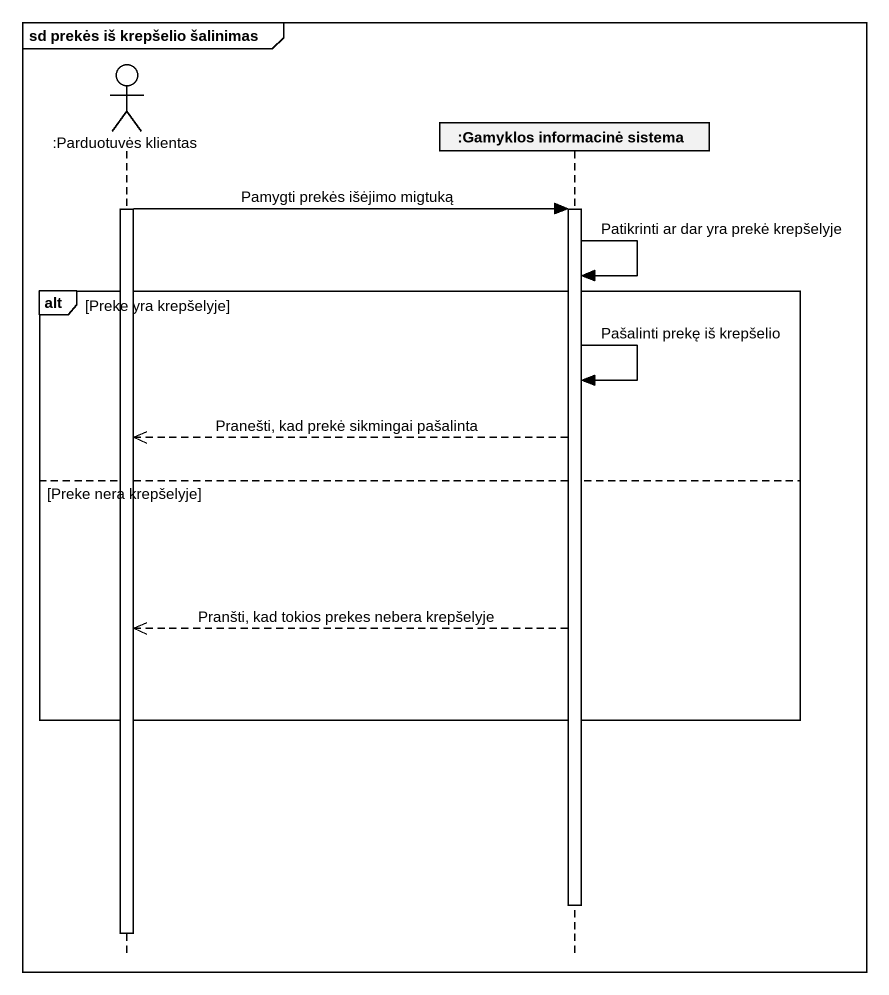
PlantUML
@startuml
mainframe sd prekės iš krepšelio šalinimas
hide footbox
actor ":Parduotuvės klientas" as Parduotuvės_klientas
participant ":Gamyklos informacinė sistema" as Gamyklos_informacinė_sistema

activate Parduotuvės_klientas
Parduotuvės_klientas -> Gamyklos_informacinė_sistema : Pamygti prekės išėjimo migtuką
activate Gamyklos_informacinė_sistema
Gamyklos_informacinė_sistema -> Gamyklos_informacinė_sistema : Patikrinti ar dar yra prekė krepšelyje
alt Preke yra krepšelyje
  Gamyklos_informacinė_sistema -> Gamyklos_informacinė_sistema : Pašalinti prekę iš krepšelio
  Gamyklos_informacinė_sistema -->> Parduotuvės_klientas : Pranešti, kad prekė sikmingai pašalinta
else Preke nera krepšelyje
  Gamyklos_informacinė_sistema -->> Parduotuvės_klientas : Pranšti, kad tokios prekes nebera krepšelyje
end
deactivate Gamyklos_informacinė_sistema
deactivate Parduotuvės_klientas
@enduml
